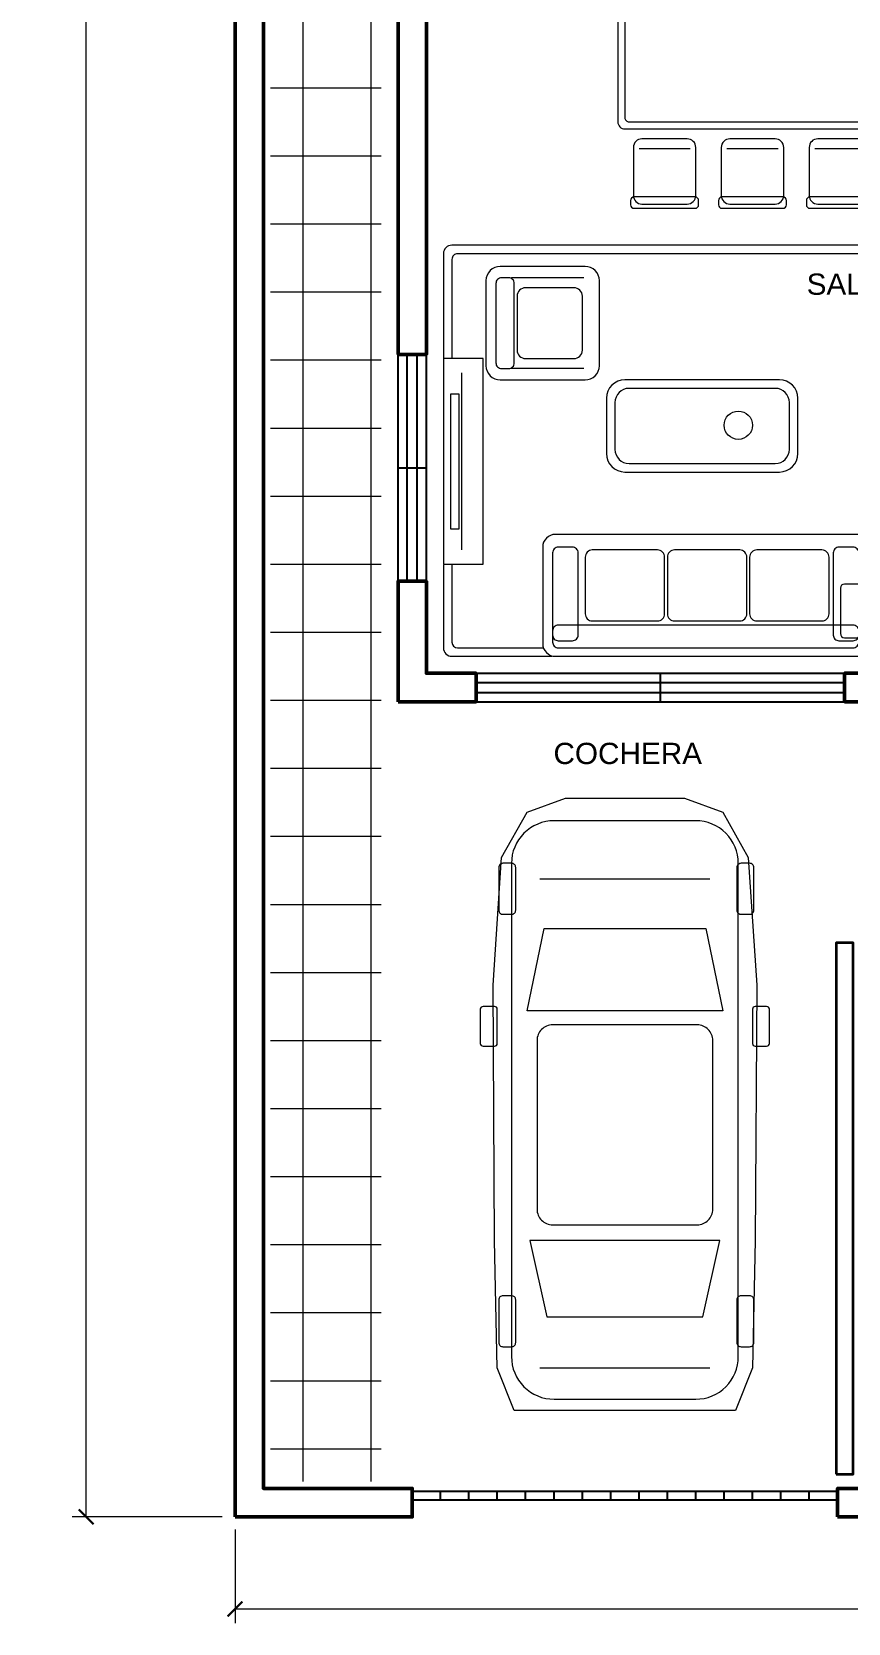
# Model space of a CAD drawing. Header units: metres. Extents: x -1.4 to 26.1, y -0.8 to 23.2.
# Drawn here: x -1.43 to 4.32, y -0.75 to 10.47 of the extents above; entities that cross this region are included whole.
import ezdxf
from ezdxf.enums import TextEntityAlignment as Align

# ---------------------------------------------------------------- set-up
doc = ezdxf.new("R2010")
doc.units = ezdxf.units.M
for name, color, linetype, lineweight in [('A_COTA', 7, 'Continuous', 13), ('A_LIMITE', 7, 'Continuous', 35), ('A_MUEBLE', 7, 'Continuous', 18), ('A_MURO_CORTE', 7, 'Continuous', 50), ('A_PUERTA', 7, 'Continuous', 25), ('A_TEXTO', 7, 'Continuous', 13), ('A_VENTANA', 7, 'Continuous', 25)]:
    doc.layers.add(name, color=color, linetype=linetype, lineweight=lineweight)
doc.layers.add('A_MUEBLE_DETALLE', color=8, linetype='Continuous', lineweight=9, true_color=0x555555)
doc.layers.add('A_PISO_TRAMA', color=9, linetype='Continuous', lineweight=9, true_color=0xb4b4b4)
doc.styles.add('ARQ', font='arial.ttf')
doc.styles.add('OpenSansCondensed-Light', font='OpenSansCondensed-Light.ttf')
doc.dimstyles.new('EZDXF', dxfattribs={"dimtxt": 0.25, "dimasz": 0.175, "dimexe": 0.375, "dimexo": 0.125, "dimgap": 0.1, "dimtad": 1, "dimlfac": 100, "dimzin": 12, "dimdsep": 46, "dimtxsty": 'OpenSansCondensed-Light', "dimblk": 'ARCHTICK', "dimcen": 2.5, "dimazin": 3, "dimtfac": 0.5, "dimtmove": 2, "dimatfit": 3})

# ---------------------------------------------------------------- blocks, each defined once
blk = doc.blocks.new('M_SOFA_3_PLAZAS')
at = {"layer": 'A_MUEBLE'}
for points in [[(-1.06, -0.43), (1.06, -0.43, 0.414214), (1.15, -0.34), (1.15, 0.34, 0.414214), (1.06, 0.43), (-1.06, 0.43, 0.414214), (-1.15, 0.34), (-1.15, -0.34, 0.414214)], [(-1.04, -0.34), (-0.94, -0.34, 0.414214), (-0.9, -0.3), (-0.9, 0.28, 0.414214), (-0.94, 0.32), (-1.04, 0.32, 0.414214), (-1.08, 0.28), (-1.08, -0.3, 0.414214)], [(0.94, -0.34), (1.04, -0.34, 0.414214), (1.08, -0.3), (1.08, 0.28, 0.414214), (1.04, 0.32), (0.94, 0.32, 0.414214), (0.9, 0.28), (0.9, -0.3, 0.414214)]]:
    blk.add_lwpolyline(points, format="xyb", close=True, dxfattribs=at)
at = {"layer": 'A_MUEBLE_DETALLE'}
for points in [[(-1.04, 0.21), (1.04, 0.21, 0.414214), (1.08, 0.25), (1.08, 0.33, 0.414214), (1.04, 0.37), (-1.04, 0.37, 0.414214), (-1.08, 0.33), (-1.08, 0.25, 0.414214)], [(-0.82, -0.32), (-0.36, -0.32, 0.414214), (-0.31, -0.27), (-0.31, 0.13, 0.414214), (-0.36, 0.18), (-0.82, 0.18, 0.414214), (-0.87, 0.13), (-0.87, -0.27, 0.414214)], [(-0.24, -0.32), (0.22, -0.32, 0.414214), (0.27, -0.27), (0.27, 0.13, 0.414214), (0.22, 0.18), (-0.24, 0.18, 0.414214), (-0.29, 0.13), (-0.29, -0.27, 0.414214)], [(0.34, -0.32), (0.8, -0.32, 0.414214), (0.85, -0.27), (0.85, 0.13, 0.414214), (0.8, 0.18), (0.34, 0.18, 0.414214), (0.29, 0.13), (0.29, -0.27, 0.414214)]]:
    blk.add_lwpolyline(points, format="xyb", close=True, dxfattribs=at)
blk = doc.blocks.new('M_BUTACA')
at = {"layer": 'A_MUEBLE'}
for p, q in [((-0.32, -0.29), (-0.32, 0.22)), ((0.32, -0.29), (0.32, 0.22))]:
    blk.add_line(p, q, dxfattribs=at)
blk.add_lwpolyline([(-0.3, -0.4), (0.3, -0.4, 0.414214), (0.4, -0.3), (0.4, 0.3, 0.414214), (0.3, 0.4), (-0.3, 0.4, 0.414214), (-0.4, 0.3), (-0.4, -0.3, 0.414214)], format="xyb", close=True, dxfattribs=at)
at = {"layer": 'A_MUEBLE_DETALLE'}
for points in [[(-0.28, 0.2), (0.28, 0.2, 0.414214), (0.32, 0.24), (0.32, 0.29, 0.414214), (0.28, 0.33), (-0.28, 0.33, 0.414214), (-0.32, 0.29), (-0.32, 0.24, 0.414214)], [(-0.19, -0.28), (0.19, -0.28, 0.414214), (0.25, -0.22), (0.25, 0.12, 0.414214), (0.19, 0.18), (-0.19, 0.18, 0.414214), (-0.25, 0.12), (-0.25, -0.22, 0.414214)]]:
    blk.add_lwpolyline(points, format="xyb", close=True, dxfattribs=at)
blk = doc.blocks.new('M_SILLA')
at = {"layer": 'A_MUEBLE'}
blk.add_lwpolyline([(-0.16, -0.23), (0.16, -0.23, 0.414214), (0.22, -0.17), (0.22, 0.17, 0.414214), (0.16, 0.23), (-0.16, 0.23, 0.414214), (-0.22, 0.17), (-0.22, -0.17, 0.414214)], format="xyb", close=True, dxfattribs=at)
at = {"layer": 'A_MUEBLE_DETALLE'}
blk.add_line((-0.18, -0.16), (0.18, -0.16), dxfattribs=at)
blk.add_lwpolyline([(-0.215, 0.18), (0.215, 0.18, 0.414214), (0.24, 0.205), (0.24, 0.235, 0.414214), (0.215, 0.26), (-0.215, 0.26, 0.414214), (-0.24, 0.235), (-0.24, 0.205, 0.414214)], format="xyb", close=True, dxfattribs=at)
blk = doc.blocks.new('M_COMEDOR_6')
at = {"layer": 'A_MUEBLE'}
blk.add_lwpolyline([(-0.43, -0.95), (0.43, -0.95, 0.414214), (0.48, -0.9), (0.48, 0.9, 0.414214), (0.43, 0.95), (-0.43, 0.95, 0.414214), (-0.48, 0.9), (-0.48, -0.9, 0.414214)], format="xyb", close=True, dxfattribs=at)
at = {"layer": 'A_MUEBLE_DETALLE'}
blk.add_lwpolyline([(-0.4, -0.9), (0.4, -0.9, 0.414214), (0.43, -0.87), (0.43, 0.87, 0.414214), (0.4, 0.9), (-0.4, 0.9, 0.414214), (-0.43, 0.87), (-0.43, -0.87, 0.414214)], format="xyb", close=True, dxfattribs=at)
at = {"layer": 'A_MUEBLE'}
for p, rotation in [((-0.78, 0.62), 90), ((0.78, 0.62), 270), ((-0.78, 0), 90), ((0.78, 0), 270), ((-0.78, -0.62), 90), ((0.78, -0.62), 270)]:
    blk.add_blockref('M_SILLA', p, dxfattribs=dict(at, rotation=rotation))
blk = doc.blocks.new('M_AUTO_SEDAN_190x440')
at = {"layer": 'A_MUEBLE'}
blk.add_lwpolyline([(-0.78, -2.1), (-0.9, -1.8), (-0.92, -0.9), (-0.93, 0.9), (-0.87, 1.8), (-0.69, 2.12), (-0.42, 2.22), (0.42, 2.22), (0.69, 2.12), (0.87, 1.8), (0.93, 0.9), (0.92, -0.9), (0.9, -1.8), (0.78, -2.1)], close=True, dxfattribs=at)
at = {"layer": 'A_MUEBLE_DETALLE'}
for p, q in [((-0.6, 1.65), (0.6, 1.65)), ((-0.6, -1.8), (0.6, -1.8))]:
    blk.add_line(p, q, dxfattribs=at)
for points in [[(-0.5, -2.02), (0.5, -2.02, 0.414214), (0.8, -1.72), (0.8, 1.76, 0.414214), (0.5, 2.06), (-0.5, 2.06, 0.414214), (-0.8, 1.76), (-0.8, -1.72, 0.414214)], [(-0.86, 1.4), (-0.8, 1.4, 0.414214), (-0.77, 1.43), (-0.77, 1.73, 0.414214), (-0.8, 1.76), (-0.86, 1.76, 0.414214), (-0.89, 1.73), (-0.89, 1.43, 0.414214)], [(0.82, 1.4), (0.88, 1.4, 0.414214), (0.91, 1.43), (0.91, 1.73, 0.414214), (0.88, 1.76), (0.82, 1.76, 0.414214), (0.79, 1.73), (0.79, 1.43, 0.414214)], [(-1, 0.47), (-0.92, 0.47, 0.414214), (-0.9, 0.49), (-0.9, 0.73, 0.414214), (-0.92, 0.75), (-1, 0.75, 0.414214), (-1.02, 0.73), (-1.02, 0.49, 0.414214)], [(0.92, 0.47), (1, 0.47, 0.414214), (1.02, 0.49), (1.02, 0.73, 0.414214), (1, 0.75), (0.92, 0.75, 0.414214), (0.9, 0.73), (0.9, 0.49, 0.414214)], [(-0.51, -0.79), (0.51, -0.79, 0.414214), (0.62, -0.68), (0.62, 0.51, 0.414214), (0.51, 0.62), (-0.51, 0.62, 0.414214), (-0.62, 0.51), (-0.62, -0.68, 0.414214)], [(-0.86, -1.65), (-0.8, -1.65, 0.414214), (-0.77, -1.62), (-0.77, -1.32, 0.414214), (-0.8, -1.29), (-0.86, -1.29, 0.414214), (-0.89, -1.32), (-0.89, -1.62, 0.414214)], [(0.82, -1.65), (0.88, -1.65, 0.414214), (0.91, -1.62), (0.91, -1.32, 0.414214), (0.88, -1.29), (0.82, -1.29, 0.414214), (0.79, -1.32), (0.79, -1.62, 0.414214)]]:
    blk.add_lwpolyline(points, format="xyb", close=True, dxfattribs=at)
for points in [[(-0.69, 0.72), (-0.57, 1.3), (0.57, 1.3), (0.69, 0.72)], [(-0.67, -0.9), (-0.55, -1.44), (0.55, -1.44), (0.67, -0.9)]]:
    blk.add_lwpolyline(points, close=True, dxfattribs=at)
blk = doc.blocks.new('_ARCHTICK')
at = {"color": 0, "linetype": 'BYBLOCK', "const_width": 0.15}
blk.add_lwpolyline([(-0.5, -0.5), (0.5, 0.5)], dxfattribs=at)

msp = doc.modelspace()

# ---------------------------------------------------------------- hatches: boundary and pattern name
at = {"layer": 'A_PISO_TRAMA'}
h = msp.add_hatch(dxfattribs=at)
h.set_pattern_fill('ARQ_BALDOSA', style=0)
h.set_pattern_definition([(0, (0, 0), (0, 0.48), []), (90, (0, 0), (0.48, 0), [])])
h.paths.add_polyline_path([(1.03, 22), (1.03, 0.25), (0.25, 0.25), (0.25, 22)])

# ---------------------------------------------------------------- linework, layer by layer
at = {"layer": 'A_LIMITE'}
msp.add_lwpolyline([(4.24, 0.3), (4.36, 0.3), (4.36, 4.05), (4.24, 4.05)], close=True, dxfattribs=at)
at = {"layer": 'A_MUEBLE'}
msp.add_lwpolyline([(1.47, 6.72), (1.75, 6.72), (1.75, 8.17), (1.47, 8.17)], close=True, dxfattribs=at)
for points in [[(2.75, 7.37), (3.84, 7.37, 0.41421356), (3.97, 7.5), (3.97, 7.89, 0.41421356), (3.84, 8.02), (2.75, 8.02, 0.41421356), (2.62, 7.89), (2.62, 7.5, 0.41421356)], [(4.3, 6.2), (4.62, 6.2, 0.41421356), (4.65, 6.23), (4.65, 6.55, 0.41421356), (4.62, 6.58), (4.3, 6.58, 0.41421356), (4.27, 6.55), (4.27, 6.23, 0.41421356)]]:
    msp.add_lwpolyline(points, format="xyb", close=True, dxfattribs=at)
at = {"layer": 'A_MUEBLE_DETALLE'}
msp.add_line((1.6, 6.82), (1.6, 8.07), dxfattribs=at)
for points in [[(5.27, 8.87301), (5.27, 8.91), (5.26878, 8.92209), (5.26529, 8.93336), (5.25975, 8.94355), (5.25243, 8.95243), (5.24355, 8.95975), (5.23336, 8.96528), (5.22209, 8.96878), (5.21, 8.97), (1.53, 8.97), (1.51791, 8.96878), (1.50665, 8.96528), (1.49645, 8.95975), (1.48757, 8.95243), (1.48025, 8.94355), (1.47471, 8.93336), (1.47122, 8.92209), (1.47, 8.91), (1.47, 8.174)], [(5.20919, 8.874), (5.20686, 8.88557), (5.19828, 8.89828), (5.18557, 8.90686), (5.17, 8.91), (1.57, 8.91), (1.56216, 8.90922), (1.55469, 8.90695), (1.54781, 8.90328), (1.54172, 8.89828), (1.53672, 8.89219), (1.53304, 8.88531), (1.53078, 8.87784), (1.53, 8.87), (1.53, 8.174)], [(1.47, 6.716), (1.47, 6.13), (1.47116, 6.11824), (1.47457, 6.10704), (1.48008, 6.09671), (1.48757, 6.08757), (1.49671, 6.08008), (1.50704, 6.07457), (1.51824, 6.07116), (1.53, 6.07)], [(1.53, 6.716), (1.53, 6.17), (1.53314, 6.15443), (1.54172, 6.14172), (1.55443, 6.13314), (1.57, 6.13)], [(1.53, 6.07), (2.23426, 6.07)], [(1.57, 6.13), (2.17132, 6.13)]]:
    msp.add_lwpolyline(points, dxfattribs=at)
msp.add_lwpolyline([(1.52, 6.97), (1.58, 6.97), (1.58, 7.92), (1.52, 7.92)], close=True, dxfattribs=at)
msp.add_lwpolyline([(2.78, 7.43), (3.81, 7.43, 0.41421356), (3.91, 7.53), (3.91, 7.86, 0.41421356), (3.81, 7.96), (2.78, 7.96, 0.41421356), (2.68, 7.86), (2.68, 7.53, 0.41421356)], format="xyb", close=True, dxfattribs=at)
msp.add_circle((3.55, 7.7), 0.1, dxfattribs=at)
at = {"layer": 'A_MURO_CORTE'}
for points in [[(0, 0), (1.25, 0), (1.25, 0.2), (0.2, 0.2), (0.2, 22.1), (9.8, 22.1), (9.8, 20.3), (8.85, 20.3), (8.85, 20.1), (9.8, 20.1), (9.8, 19.55), (10, 19.55), (10, 22.3), (0, 22.3)], [(1.15, 8.2), (1.35, 8.2), (1.35, 11.375), (1.55, 11.375), (1.55, 11.525), (1.35, 11.525), (1.35, 12.325), (1.55, 12.325), (1.55, 12.475), (1.35, 12.475), (1.35, 12.85), (1.15, 12.85)], [(1.15, 5.75), (1.7, 5.75), (1.7, 5.95), (1.35, 5.95), (1.35, 6.6), (1.15, 6.6)], [(4.3, 5.75), (5.8, 5.75), (5.8, 5.95), (4.3, 5.95)], [(4.25, 0), (4.55, 0), (4.55, 0.2), (4.25, 0.2)]]:
    msp.add_lwpolyline(points, close=True, dxfattribs=at)
at = {"layer": 'A_PUERTA'}
for p, q in [((1.25, 0.18), (4.25, 0.18)), ((1.25, 0.12), (1.25, 0.18)), ((1.25, 0.12), (4.25, 0.12)), ((1.45, 0.12), (1.45, 0.18)), ((1.65, 0.12), (1.65, 0.18)), ((1.85, 0.12), (1.85, 0.18)), ((2.05, 0.12), (2.05, 0.18)), ((2.25, 0.12), (2.25, 0.18)), ((2.45, 0.12), (2.45, 0.18)), ((2.65, 0.12), (2.65, 0.18)), ((2.85, 0.12), (2.85, 0.18)), ((3.05, 0.12), (3.05, 0.18)), ((3.25, 0.12), (3.25, 0.18)), ((3.45, 0.12), (3.45, 0.18)), ((3.65, 0.12), (3.65, 0.18)), ((3.85, 0.12), (3.85, 0.18)), ((4.05, 0.12), (4.05, 0.18)), ((4.25, 0.12), (4.25, 0.18))]:
    msp.add_line(p, q, dxfattribs=at)
at = {"layer": 'A_VENTANA'}
for p, q in [((1.15, 6.6), (1.15, 8.2)), ((1.15, 8.2), (1.35, 8.2)), ((1.215, 6.6), (1.215, 8.2)), ((1.285, 6.6), (1.285, 8.2)), ((1.35, 6.6), (1.35, 8.2)), ((1.15, 7.4), (1.35, 7.4)), ((1.15, 6.6), (1.35, 6.6)), ((1.7, 5.95), (4.3, 5.95)), ((1.7, 5.75), (1.7, 5.95)), ((3, 5.75), (3, 5.95)), ((4.3, 5.75), (4.3, 5.95)), ((1.7, 5.885), (4.3, 5.885)), ((1.7, 5.815), (4.3, 5.815)), ((1.7, 5.75), (4.3, 5.75))]:
    msp.add_line(p, q, dxfattribs=at)

# ---------------------------------------------------------------- block references
at = {"layer": 'A_MUEBLE'}
for name, p, rotation in [('M_COMEDOR_6', (3.65, 10.27), 90), ('M_BUTACA', (2.17, 8.42), 90), ('M_SOFA_3_PLAZAS', (3.32, 6.5), 180)]:
    msp.add_blockref(name, p, dxfattribs=dict(at, rotation=rotation))
msp.add_blockref('M_AUTO_SEDAN_190x440', (2.75, 2.85), dxfattribs=at)

# ---------------------------------------------------------------- texts
at = {"layer": 'A_TEXTO', "style": 'ARQ'}
for s, p in [('SALA', (4.3, 8.62)), ('COCHERA', (2.77, 5.31))]:
    msp.add_text(s, height=0.15, dxfattribs=at).set_placement(p, align=Align.CENTER)

# ---------------------------------------------------------------- dimensions: what is measured, and where the dimension line sits
at = {"layer": 'A_COTA'}
msp.add_linear_dim(base=(-1.05, 0), p1=(0, 0), p2=(0, 22.3), angle=90, text='22.30 REF.', dimstyle='EZDXF', override={"dimtxt": 0.16, "dimasz": 0.105, "dimexe": 0.1, "dimexo": 0.09, "dimgap": 0.065, "dimtad": 1, "dimdec": 2, "dimzin": 0, "dimtxsty": 'ARQ', "dimblk": 'ARCHTICK', "dimclrd": 256, "dimclre": 256, "dimclrt": 256, "dimlwd": 13, "dimlwe": 13}, dxfattribs=at).render()
msp.add_linear_dim(base=(0, -0.65), p1=(0, 0), p2=(10, 0), text='10.00', dimstyle='EZDXF', override={"dimtxt": 0.16, "dimasz": 0.105, "dimexe": 0.1, "dimexo": 0.09, "dimgap": 0.065, "dimtad": 1, "dimdec": 2, "dimzin": 0, "dimtxsty": 'ARQ', "dimblk": 'ARCHTICK', "dimclrd": 256, "dimclre": 256, "dimclrt": 256, "dimlwd": 13, "dimlwe": 13}, dxfattribs=at).render()

doc.saveas('drawing.dxf')
